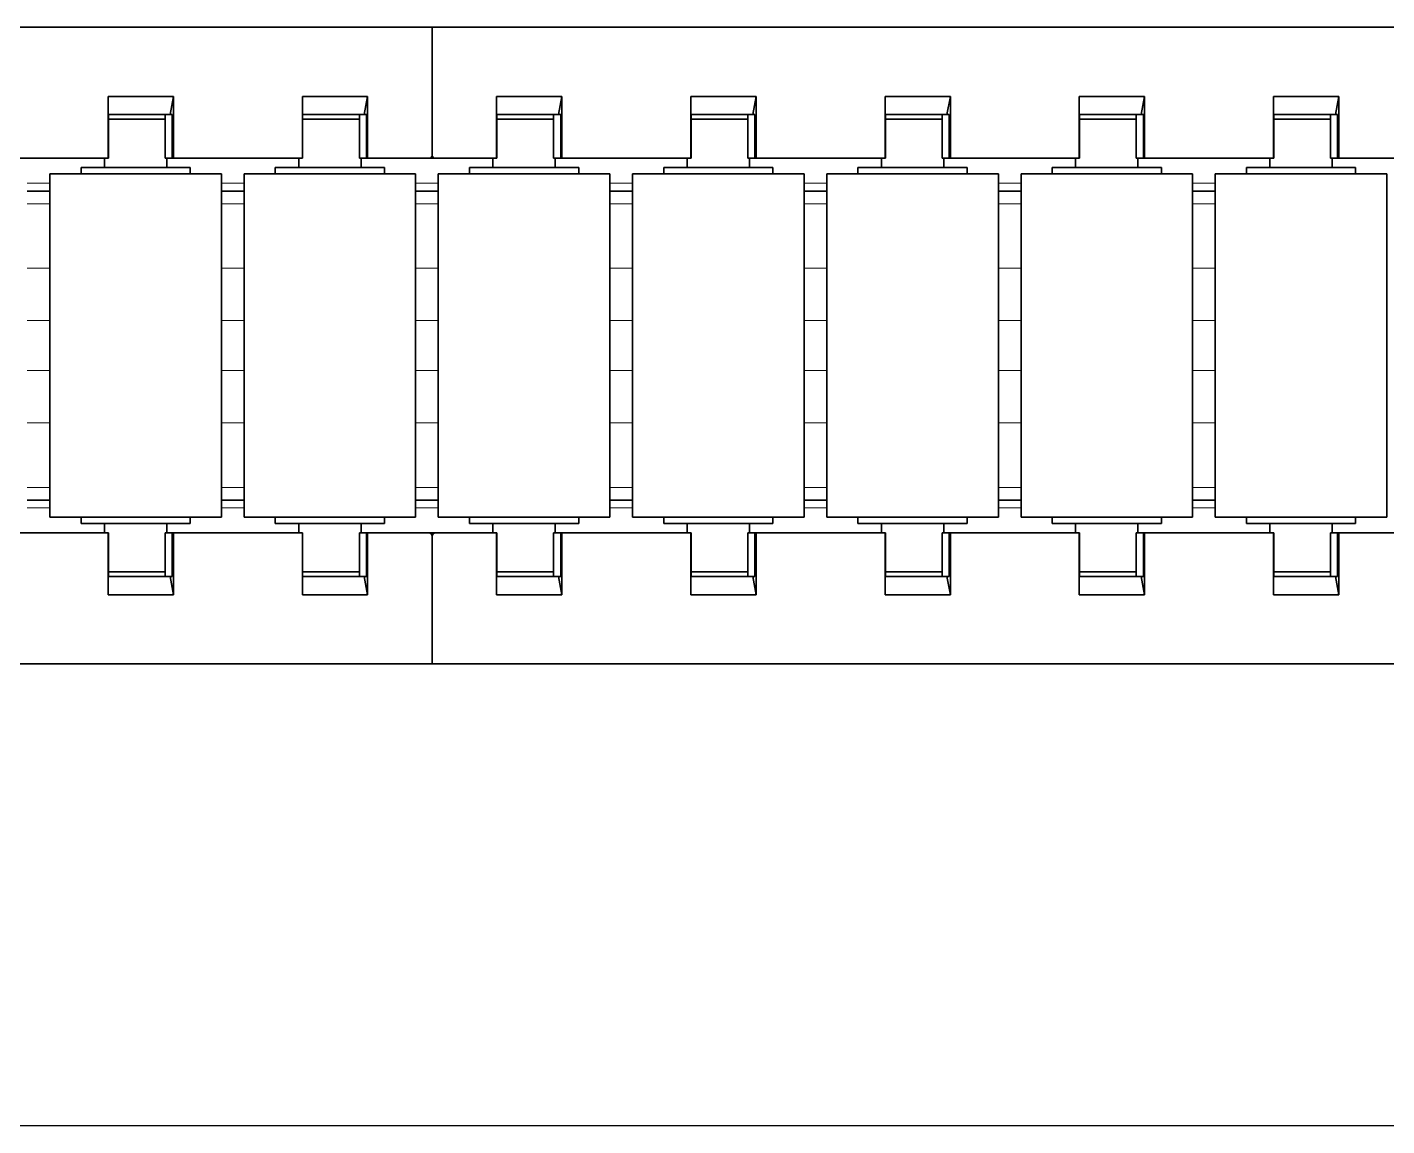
# Model space of a CAD drawing. Header units: inches. Extents: x 185496 to 352137, y 107182 to 179410.
# Drawn here: x 237781.6 to 237868.8, y 167464.8 to 167535.2 of the extents above; entities that cross this region are included whole.
import ezdxf

# ---------------------------------------------------------------- set-up
doc = ezdxf.new("R2010")
doc.units = ezdxf.units.IN
doc.header["$MEASUREMENT"] = 0

# ---------------------------------------------------------------- blocks, each defined once
blk = doc.blocks.new('liaojia')
at = {"color": 7, "lineweight": 35, "ltscale": 0.249049}
for p, q in [((799565.874, -279944.323), (799565.874, -280043.943)), ((799606.674, -280043.943), (799606.674, -279944.323)), ((799565.874, -280043.943), (799565.874, -280143.562)), ((799606.674, -280143.562), (799606.674, -280043.943))]:
    blk.add_line(p, q, dxfattribs=at)
at = {"color": 7, "lineweight": 35, "ltscale": 0.020671}
for p, q in [((799574.274, -279977.546), (799574.274, -279985.815)), ((799598.274, -279985.815), (799598.274, -279977.546)), ((799574.274, -279989.999), (799574.274, -279998.267)), ((799598.274, -279998.267), (799598.274, -279989.999)), ((799574.274, -280002.451), (799574.274, -280010.719)), ((799598.274, -280010.719), (799598.274, -280002.451)), ((799574.274, -280014.904), (799574.274, -280023.172)), ((799598.274, -280023.172), (799598.274, -280014.904)), ((799574.274, -280027.356), (799574.274, -280035.624)), ((799598.274, -280035.624), (799598.274, -280027.356)), ((799574.274, -280052.261), (799574.274, -280060.529)), ((799598.274, -280060.529), (799598.274, -280052.261)), ((799574.274, -280064.713), (799574.274, -280072.982)), ((799598.274, -280072.982), (799598.274, -280064.713))]:
    blk.add_line(p, q, dxfattribs=at)
at = {"color": 7, "lineweight": 35, "ltscale": 0.012551}
for p, q in [((799575.274, -279987.758), (799575.274, -279982.738)), ((799597.274, -279982.738), (799597.274, -279987.758)), ((799575.274, -280025.116), (799575.274, -280020.095)), ((799597.274, -280020.095), (799597.274, -280025.116)), ((799575.274, -280050.021), (799575.274, -280045)), ((799597.274, -280045), (799597.274, -280050.021))]:
    blk.add_line(p, q, dxfattribs=at)
at = {"color": 7, "lineweight": 35, "ltscale": 0.055}
for p, q in [((799575.274, -279982.738), (799597.274, -279982.738)), ((799575.274, -279993.738), (799597.274, -279993.738)), ((799575.274, -279995.19), (799597.274, -279995.19)), ((799575.274, -280006.19), (799597.274, -280006.19)), ((799575.274, -280007.643), (799597.274, -280007.643)), ((799575.274, -280018.643), (799597.274, -280018.643)), ((799575.274, -280020.095), (799597.274, -280020.095)), ((799575.274, -280031.095), (799597.274, -280031.095)), ((799575.274, -280032.548), (799597.274, -280032.548)), ((799575.274, -280043.548), (799597.274, -280043.548)), ((799575.274, -280045), (799597.274, -280045)), ((799575.274, -280056), (799597.274, -280056)), ((799575.274, -280057.452), (799597.274, -280057.452)), ((799575.274, -280068.452), (799597.274, -280068.452))]:
    blk.add_line(p, q, dxfattribs=at)
at = {"color": 7, "lineweight": 35, "ltscale": 0.007987}
for p, q in [((799574.874, -279987.933), (799574.874, -279984.738)), ((799597.674, -279987.933), (799597.674, -279984.738)), ((799574.874, -280000.385), (799574.874, -279997.19)), ((799597.674, -280000.385), (799597.674, -279997.19)), ((799574.874, -280012.838), (799574.874, -280009.643)), ((799597.674, -280012.838), (799597.674, -280009.643)), ((799574.874, -280025.29), (799574.874, -280022.095)), ((799597.674, -280025.29), (799597.674, -280022.095)), ((799574.874, -280037.743), (799574.874, -280034.548)), ((799597.674, -280037.743), (799597.674, -280034.548)), ((799574.874, -280050.195), (799574.874, -280047)), ((799597.674, -280050.195), (799597.674, -280047)), ((799574.874, -280062.647), (799574.874, -280059.452)), ((799597.674, -280062.647), (799597.674, -280059.452))]:
    blk.add_line(p, q, dxfattribs=at)
at = {"color": 7, "lineweight": 35, "ltscale": 0.000999832}
for p, q in [((799574.874, -279984.738), (799575.274, -279984.738)), ((799574.874, -279991.738), (799575.274, -279991.738)), ((799574.874, -279997.19), (799575.274, -279997.19)), ((799574.874, -280004.19), (799575.274, -280004.19)), ((799574.874, -280009.643), (799575.274, -280009.643)), ((799574.874, -280016.643), (799575.274, -280016.643)), ((799574.874, -280022.095), (799575.274, -280022.095)), ((799574.874, -280029.095), (799575.274, -280029.095)), ((799574.874, -280034.548), (799575.274, -280034.548)), ((799574.874, -280041.548), (799575.274, -280041.548)), ((799574.874, -280047), (799575.274, -280047)), ((799574.874, -280054), (799575.274, -280054)), ((799574.874, -280059.452), (799575.274, -280059.452)), ((799574.874, -280066.452), (799575.274, -280066.452))]:
    blk.add_line(p, q, dxfattribs=at)
at = {"color": 7, "lineweight": 35, "ltscale": 0.001}
for p, q in [((799597.274, -279984.738), (799597.674, -279984.738)), ((799597.274, -279991.738), (799597.674, -279991.738)), ((799597.274, -279997.19), (799597.674, -279997.19)), ((799597.274, -280004.19), (799597.674, -280004.19)), ((799597.274, -280009.643), (799597.674, -280009.643)), ((799597.274, -280016.643), (799597.674, -280016.643)), ((799597.274, -280022.095), (799597.674, -280022.095)), ((799597.274, -280029.095), (799597.674, -280029.095)), ((799597.274, -280034.548), (799597.674, -280034.548)), ((799597.274, -280041.548), (799597.674, -280041.548)), ((799597.274, -280047), (799597.674, -280047)), ((799597.274, -280054), (799597.674, -280054)), ((799597.274, -280059.452), (799597.674, -280059.452)), ((799597.274, -280066.452), (799597.674, -280066.452))]:
    blk.add_line(p, q, dxfattribs=at)
at = {"color": 7, "lineweight": 35, "ltscale": 0.002965}
for p, q in [((799570.309, -279985.815), (799571.474, -279986.033)), ((799601.074, -279986.033), (799602.24, -279985.815)), ((799570.309, -279998.267), (799571.474, -279998.485)), ((799601.074, -279998.485), (799602.24, -279998.267)), ((799570.309, -280010.719), (799571.474, -280010.937)), ((799601.074, -280010.937), (799602.24, -280010.719)), ((799570.309, -280023.172), (799571.474, -280023.39)), ((799601.074, -280023.39), (799602.24, -280023.172)), ((799570.309, -280035.624), (799571.474, -280035.842)), ((799601.074, -280035.842), (799602.24, -280035.624)), ((799570.309, -280048.077), (799571.474, -280048.295)), ((799601.074, -280048.295), (799602.24, -280048.077)), ((799570.309, -280060.529), (799571.474, -280060.747)), ((799601.074, -280060.747), (799602.24, -280060.529))]:
    blk.add_line(p, q, dxfattribs=at)
at = {"color": 7, "lineweight": 35, "ltscale": 0.009914}
for p, q in [((799570.309, -279985.815), (799574.274, -279985.815)), ((799598.274, -279985.815), (799602.24, -279985.815)), ((799574.274, -279989.999), (799570.309, -279989.999)), ((799602.24, -279989.999), (799598.274, -279989.999)), ((799570.309, -279998.267), (799574.274, -279998.267)), ((799598.274, -279998.267), (799602.24, -279998.267)), ((799574.274, -280002.451), (799570.309, -280002.451)), ((799602.24, -280002.451), (799598.274, -280002.451)), ((799570.309, -280010.719), (799574.274, -280010.719)), ((799598.274, -280010.719), (799602.24, -280010.719)), ((799574.274, -280014.904), (799570.309, -280014.904)), ((799602.24, -280014.904), (799598.274, -280014.904)), ((799570.309, -280023.172), (799574.274, -280023.172)), ((799598.274, -280023.172), (799602.24, -280023.172)), ((799574.274, -280027.356), (799570.309, -280027.356)), ((799602.24, -280027.356), (799598.274, -280027.356)), ((799570.309, -280035.624), (799574.274, -280035.624)), ((799598.274, -280035.624), (799602.24, -280035.624)), ((799574.274, -280039.808), (799570.309, -280039.808)), ((799602.24, -280039.808), (799598.274, -280039.808)), ((799570.309, -280048.077), (799574.274, -280048.077)), ((799598.274, -280048.077), (799602.24, -280048.077)), ((799574.274, -280052.261), (799570.309, -280052.261)), ((799602.24, -280052.261), (799598.274, -280052.261)), ((799570.309, -280060.529), (799574.274, -280060.529)), ((799598.274, -280060.529), (799602.24, -280060.529)), ((799574.274, -280064.713), (799570.309, -280064.713)), ((799602.24, -280064.713), (799598.274, -280064.713))]:
    blk.add_line(p, q, dxfattribs=at)
at = {"color": 7, "lineweight": 35, "ltscale": 0.01046}
for p, q in [((799570.309, -279989.999), (799570.309, -279985.815)), ((799602.24, -279985.815), (799602.24, -279989.999)), ((799570.309, -280002.451), (799570.309, -279998.267)), ((799602.24, -279998.267), (799602.24, -280002.451)), ((799570.309, -280014.904), (799570.309, -280010.719)), ((799602.24, -280010.719), (799602.24, -280014.904)), ((799570.309, -280027.356), (799570.309, -280023.172)), ((799602.24, -280023.172), (799602.24, -280027.356)), ((799570.309, -280039.808), (799570.309, -280035.624)), ((799602.24, -280035.624), (799602.24, -280039.808)), ((799570.309, -280052.261), (799570.309, -280048.077)), ((799602.24, -280048.077), (799602.24, -280052.261)), ((799570.309, -280064.713), (799570.309, -280060.529)), ((799602.24, -280060.529), (799602.24, -280064.713))]:
    blk.add_line(p, q, dxfattribs=at)
at = {"color": 7, "lineweight": 35, "ltscale": 0.007}
for p, q in [((799571.474, -279985.89), (799574.274, -279985.89)), ((799571.474, -279986.345), (799574.274, -279986.345)), ((799598.274, -279985.89), (799601.074, -279985.89)), ((799601.074, -279986.345), (799598.274, -279986.345)), ((799571.474, -279989.982), (799574.274, -279989.982)), ((799601.074, -279989.982), (799598.274, -279989.982)), ((799571.474, -279998.342), (799574.274, -279998.342)), ((799571.474, -279998.797), (799574.274, -279998.797)), ((799598.274, -279998.342), (799601.074, -279998.342)), ((799601.074, -279998.797), (799598.274, -279998.797)), ((799571.474, -280002.435), (799574.274, -280002.435)), ((799601.074, -280002.435), (799598.274, -280002.435)), ((799571.474, -280010.795), (799574.274, -280010.795)), ((799598.274, -280010.795), (799601.074, -280010.795)), ((799571.474, -280011.25), (799574.274, -280011.25)), ((799601.074, -280011.25), (799598.274, -280011.25)), ((799571.474, -280014.887), (799574.274, -280014.887)), ((799601.074, -280014.887), (799598.274, -280014.887)), ((799571.474, -280023.247), (799574.274, -280023.247)), ((799598.274, -280023.247), (799601.074, -280023.247)), ((799571.474, -280023.702), (799574.274, -280023.702)), ((799601.074, -280023.702), (799598.274, -280023.702)), ((799571.474, -280027.339), (799574.274, -280027.339)), ((799601.074, -280027.339), (799598.274, -280027.339)), ((799571.474, -280035.7), (799574.274, -280035.7)), ((799571.474, -280036.155), (799574.274, -280036.155)), ((799598.274, -280035.7), (799601.074, -280035.7)), ((799601.074, -280036.155), (799598.274, -280036.155)), ((799571.474, -280039.792), (799574.274, -280039.792)), ((799598.274, -280039.792), (799601.074, -280039.792)), ((799571.474, -280048.152), (799574.274, -280048.152)), ((799598.274, -280048.152), (799601.074, -280048.152)), ((799574.274, -280048.607), (799571.474, -280048.607)), ((799601.074, -280048.607), (799598.274, -280048.607)), ((799571.474, -280052.244), (799574.274, -280052.244)), ((799601.074, -280052.244), (799598.274, -280052.244)), ((799571.474, -280060.604), (799574.274, -280060.604)), ((799598.274, -280060.604), (799601.074, -280060.604)), ((799571.474, -280061.059), (799574.274, -280061.059)), ((799601.074, -280061.059), (799598.274, -280061.059)), ((799571.474, -280064.697), (799574.274, -280064.697)), ((799601.074, -280064.697), (799598.274, -280064.697))]:
    blk.add_line(p, q, dxfattribs=at)
at = {"color": 7, "lineweight": 35, "ltscale": 0.000893784}
for p, q in [((799571.474, -279986.247), (799571.474, -279985.89)), ((799601.074, -279985.89), (799601.074, -279986.247)), ((799571.474, -280048.509), (799571.474, -280048.152)), ((799601.074, -280048.152), (799601.074, -280048.509))]:
    blk.add_line(p, q, dxfattribs=at)
at = {"color": 7, "lineweight": 35, "ltscale": 0.000356865}
for p, q in [((799571.474, -279986.033), (799571.474, -279985.89)), ((799571.474, -279998.485), (799571.474, -279998.342)), ((799571.474, -280010.937), (799571.474, -280010.795)), ((799571.474, -280035.842), (799571.474, -280035.7)), ((799571.474, -280048.295), (799571.474, -280048.152)), ((799571.474, -280060.747), (799571.474, -280060.604))]:
    blk.add_line(p, q, dxfattribs=at)
at = {"color": 7, "lineweight": 35, "ltscale": 0.000536919}
for p, q in [((799571.474, -279986.033), (799571.474, -279986.247)), ((799571.474, -280023.39), (799571.474, -280023.605)), ((799571.474, -280048.509), (799571.474, -280048.295))]:
    blk.add_line(p, q, dxfattribs=at)
at = {"color": 7, "lineweight": 35, "ltscale": 0.009386}
for p, q in [((799571.474, -279986.247), (799571.474, -279990.002)), ((799601.074, -279990.002), (799601.074, -279986.247)), ((799571.474, -279998.7), (799571.474, -280002.454)), ((799601.074, -280002.454), (799601.074, -279998.7)), ((799571.474, -280011.152), (799571.474, -280014.907)), ((799601.074, -280014.907), (799601.074, -280011.152)), ((799571.474, -280023.605), (799571.474, -280027.359)), ((799601.074, -280027.359), (799601.074, -280023.605)), ((799571.474, -280036.057), (799571.474, -280039.811)), ((799601.074, -280039.811), (799601.074, -280036.057)), ((799571.474, -280048.509), (799571.474, -280052.264)), ((799601.074, -280052.264), (799601.074, -280048.509)), ((799571.474, -280060.962), (799571.474, -280064.716)), ((799601.074, -280064.716), (799601.074, -280060.962))]:
    blk.add_line(p, q, dxfattribs=at)
at = {"color": 7, "lineweight": 35, "ltscale": 0.005168}
for p, q in [((799571.774, -279988.412), (799571.774, -279986.345)), ((799571.774, -280000.865), (799571.774, -279998.797)), ((799571.774, -280013.317), (799571.774, -280011.25)), ((799571.774, -280025.769), (799571.774, -280023.702)), ((799571.774, -280038.222), (799571.774, -280036.155)), ((799571.774, -280050.674), (799571.774, -280048.607)), ((799571.774, -280063.127), (799571.774, -280061.059))]:
    blk.add_line(p, q, dxfattribs=at)
at = {"color": 7, "lineweight": 35, "ltscale": 0.004297}
for p, q in [((799571.774, -279988.064), (799571.774, -279986.345)), ((799600.774, -279986.345), (799600.774, -279988.064)), ((799571.774, -280000.516), (799571.774, -279998.797)), ((799600.774, -279998.797), (799600.774, -280000.516)), ((799571.774, -280012.968), (799571.774, -280011.25)), ((799600.774, -280011.25), (799600.774, -280012.968)), ((799571.774, -280025.421), (799571.774, -280023.702)), ((799600.774, -280023.702), (799600.774, -280025.421)), ((799571.774, -280037.873), (799571.774, -280036.155)), ((799600.774, -280036.155), (799600.774, -280037.873)), ((799571.774, -280050.326), (799571.774, -280048.607)), ((799600.774, -280048.607), (799600.774, -280050.326)), ((799571.774, -280062.778), (799571.774, -280061.059)), ((799600.774, -280061.059), (799600.774, -280062.778))]:
    blk.add_line(p, q, dxfattribs=at)
at = {"color": 7, "lineweight": 35, "ltscale": 0.000187874}
for p, q in [((799574.274, -279985.89), (799574.274, -279985.815)), ((799598.274, -279985.89), (799598.274, -279985.815)), ((799574.274, -280010.795), (799574.274, -280010.719)), ((799598.274, -280010.795), (799598.274, -280010.719)), ((799574.274, -280035.7), (799574.274, -280035.624)), ((799598.274, -280035.7), (799598.274, -280035.624)), ((799574.274, -280048.152), (799574.274, -280048.077)), ((799598.274, -280048.152), (799598.274, -280048.077)), ((799574.274, -280060.604), (799574.274, -280060.529)), ((799598.274, -280060.604), (799598.274, -280060.529))]:
    blk.add_line(p, q, dxfattribs=at)
at = {"color": 7, "lineweight": 35, "ltscale": 0.001138}
for p, q in [((799574.274, -279985.89), (799574.274, -279986.345)), ((799598.274, -279986.345), (799598.274, -279985.89)), ((799574.274, -279998.342), (799574.274, -279998.797)), ((799598.274, -279998.797), (799598.274, -279998.342)), ((799574.274, -280010.795), (799574.274, -280011.25)), ((799598.274, -280011.25), (799598.274, -280010.795)), ((799574.274, -280023.247), (799574.274, -280023.702)), ((799598.274, -280023.702), (799598.274, -280023.247)), ((799574.274, -280035.7), (799574.274, -280036.155)), ((799598.274, -280036.155), (799598.274, -280035.7)), ((799574.274, -280048.152), (799574.274, -280048.607)), ((799598.274, -280048.607), (799598.274, -280048.152)), ((799574.274, -280060.604), (799574.274, -280061.059)), ((799598.274, -280061.059), (799598.274, -280060.604))]:
    blk.add_line(p, q, dxfattribs=at)
at = {"color": 7, "lineweight": 35, "ltscale": 0.0015}
for p, q in [((799574.274, -279986.238), (799574.874, -279986.238)), ((799597.674, -279986.238), (799598.274, -279986.238)), ((799574.274, -279990.238), (799574.874, -279990.238)), ((799597.674, -279990.238), (799598.274, -279990.238)), ((799574.274, -279998.69), (799574.874, -279998.69)), ((799597.674, -279998.69), (799598.274, -279998.69)), ((799574.274, -280002.69), (799574.874, -280002.69)), ((799597.674, -280002.69), (799598.274, -280002.69)), ((799574.274, -280011.143), (799574.874, -280011.143)), ((799597.674, -280011.143), (799598.274, -280011.143)), ((799574.274, -280015.143), (799574.874, -280015.143)), ((799597.674, -280015.143), (799598.274, -280015.143)), ((799574.274, -280023.595), (799574.874, -280023.595)), ((799597.674, -280023.595), (799598.274, -280023.595)), ((799574.274, -280027.595), (799574.874, -280027.595)), ((799597.674, -280027.595), (799598.274, -280027.595)), ((799574.274, -280036.048), (799574.874, -280036.048)), ((799597.674, -280036.048), (799598.274, -280036.048)), ((799574.274, -280040.048), (799574.874, -280040.048)), ((799597.674, -280040.048), (799598.274, -280040.048)), ((799574.274, -280048.5), (799574.874, -280048.5)), ((799597.674, -280048.5), (799598.274, -280048.5)), ((799574.274, -280052.5), (799574.874, -280052.5)), ((799597.674, -280052.5), (799598.274, -280052.5)), ((799574.274, -280060.952), (799574.874, -280060.952)), ((799597.674, -280060.952), (799598.274, -280060.952)), ((799574.274, -280064.952), (799574.874, -280064.952)), ((799597.674, -280064.952), (799598.274, -280064.952))]:
    blk.add_line(p, q, dxfattribs=at)
at = {"color": 7, "lineweight": 35, "ltscale": 0.000243759}
for p, q in [((799601.074, -279986.345), (799601.074, -279986.247)), ((799601.074, -280023.702), (799601.074, -280023.605)), ((799601.074, -280048.607), (799601.074, -280048.509))]:
    blk.add_line(p, q, dxfattribs=at)
at = {"color": 7, "lineweight": 13, "ltscale": 0.009093}
for p, q in [((799601.074, -279989.982), (799601.074, -279986.345)), ((799601.074, -280002.435), (799601.074, -279998.797)), ((799601.074, -280014.887), (799601.074, -280011.25)), ((799601.074, -280027.339), (799601.074, -280023.702)), ((799601.074, -280039.792), (799601.074, -280036.155)), ((799601.074, -280052.244), (799601.074, -280048.607)), ((799601.074, -280064.697), (799601.074, -280061.059))]:
    blk.add_line(p, q, dxfattribs=at)
at = {"color": 7, "lineweight": 35, "ltscale": 0.004796}
for p, q in [((799571.774, -279989.982), (799571.774, -279988.064)), ((799600.774, -279988.064), (799600.774, -279989.982)), ((799571.774, -280002.435), (799571.774, -280000.516)), ((799600.774, -280000.516), (799600.774, -280002.435)), ((799571.774, -280014.887), (799571.774, -280012.968)), ((799600.774, -280012.968), (799600.774, -280014.887)), ((799571.774, -280027.339), (799571.774, -280025.421)), ((799600.774, -280025.421), (799600.774, -280027.339)), ((799571.774, -280039.792), (799571.774, -280037.873)), ((799600.774, -280037.873), (799600.774, -280039.792)), ((799571.774, -280052.244), (799571.774, -280050.326)), ((799600.774, -280050.326), (799600.774, -280052.244)), ((799571.774, -280064.697), (799571.774, -280062.778)), ((799600.774, -280062.778), (799600.774, -280064.697))]:
    blk.add_line(p, q, dxfattribs=at)
at = {"color": 7, "lineweight": 35, "ltscale": 0.003925}
for p, q in [((799571.774, -279989.982), (799571.774, -279988.412)), ((799571.774, -280002.435), (799571.774, -280000.865)), ((799571.774, -280014.887), (799571.774, -280013.317)), ((799571.774, -280027.339), (799571.774, -280025.769)), ((799571.774, -280039.792), (799571.774, -280038.222)), ((799571.774, -280052.244), (799571.774, -280050.674)), ((799571.774, -280064.697), (799571.774, -280063.127))]:
    blk.add_line(p, q, dxfattribs=at)
at = {"color": 7, "lineweight": 35, "ltscale": 0.009513}
for p, q in [((799574.874, -279987.933), (799574.874, -279991.738)), ((799597.674, -279991.738), (799597.674, -279987.933)), ((799574.874, -280000.385), (799574.874, -280004.19)), ((799597.674, -280004.19), (799597.674, -280000.385)), ((799574.874, -280012.838), (799574.874, -280016.643)), ((799597.674, -280016.643), (799597.674, -280012.838)), ((799574.874, -280025.29), (799574.874, -280029.095)), ((799597.674, -280029.095), (799597.674, -280025.29)), ((799574.874, -280037.743), (799574.874, -280041.548)), ((799597.674, -280041.548), (799597.674, -280037.743)), ((799574.874, -280050.195), (799574.874, -280054)), ((799597.674, -280054), (799597.674, -280050.195)), ((799574.874, -280062.647), (799574.874, -280066.452)), ((799597.674, -280066.452), (799597.674, -280062.647))]:
    blk.add_line(p, q, dxfattribs=at)
at = {"color": 7, "lineweight": 35, "ltscale": 0.014948}
for p, q in [((799575.274, -279993.738), (799575.274, -279987.758)), ((799597.274, -279987.758), (799597.274, -279993.738)), ((799575.274, -280006.19), (799575.274, -280000.211)), ((799597.274, -280000.211), (799597.274, -280006.19)), ((799575.274, -280018.643), (799575.274, -280012.663)), ((799597.274, -280012.663), (799597.274, -280018.643)), ((799575.274, -280031.095), (799575.274, -280025.116)), ((799597.274, -280025.116), (799597.274, -280031.095)), ((799575.274, -280043.548), (799575.274, -280037.568)), ((799597.274, -280037.568), (799597.274, -280043.548)), ((799575.274, -280056), (799575.274, -280050.021)), ((799597.274, -280050.021), (799597.274, -280056)), ((799575.274, -280068.452), (799575.274, -280062.473)), ((799597.274, -280062.473), (799597.274, -280068.452))]:
    blk.add_line(p, q, dxfattribs=at)
at = {"color": 7, "lineweight": 35, "ltscale": 4.15802e-05}
for p, q in [((799574.274, -279989.982), (799574.274, -279989.999)), ((799598.274, -279989.999), (799598.274, -279989.982)), ((799601.074, -279989.982), (799601.074, -279989.999)), ((799574.274, -280052.244), (799574.274, -280052.261)), ((799598.274, -280052.261), (799598.274, -280052.244)), ((799601.074, -280052.244), (799601.074, -280052.261))]:
    blk.add_line(p, q, dxfattribs=at)
at = {"color": 7, "lineweight": 13, "ltscale": 0.003631}
for p, q in [((799575.874, -279995.19), (799575.874, -279993.738)), ((799577.186, -279995.19), (799577.186, -279993.738)), ((799581.312, -279995.19), (799581.312, -279993.738)), ((799584.671, -279995.19), (799584.671, -279993.738)), ((799587.878, -279995.19), (799587.878, -279993.738)), ((799591.236, -279995.19), (799591.236, -279993.738)), ((799595.362, -279995.19), (799595.362, -279993.738)), ((799596.674, -279995.19), (799596.674, -279993.738)), ((799575.874, -280007.643), (799575.874, -280006.19)), ((799577.186, -280007.643), (799577.186, -280006.19)), ((799581.312, -280007.643), (799581.312, -280006.19)), ((799584.671, -280007.643), (799584.671, -280006.19)), ((799587.878, -280007.643), (799587.878, -280006.19)), ((799591.236, -280007.643), (799591.236, -280006.19)), ((799595.362, -280007.643), (799595.362, -280006.19)), ((799596.674, -280007.643), (799596.674, -280006.19)), ((799575.874, -280020.095), (799575.874, -280018.643)), ((799577.186, -280020.095), (799577.186, -280018.643)), ((799581.312, -280020.095), (799581.312, -280018.643)), ((799584.671, -280020.095), (799584.671, -280018.643)), ((799587.878, -280020.095), (799587.878, -280018.643)), ((799591.236, -280020.095), (799591.236, -280018.643)), ((799595.362, -280020.095), (799595.362, -280018.643)), ((799596.674, -280020.095), (799596.674, -280018.643)), ((799575.874, -280032.548), (799575.874, -280031.095)), ((799577.186, -280032.548), (799577.186, -280031.095)), ((799581.312, -280032.548), (799581.312, -280031.095)), ((799584.671, -280032.548), (799584.671, -280031.095)), ((799587.878, -280032.548), (799587.878, -280031.095)), ((799591.236, -280032.548), (799591.236, -280031.095)), ((799595.362, -280032.548), (799595.362, -280031.095)), ((799596.674, -280032.548), (799596.674, -280031.095)), ((799575.874, -280045), (799575.874, -280043.548)), ((799577.186, -280045), (799577.186, -280043.548)), ((799581.312, -280045), (799581.312, -280043.548)), ((799584.671, -280045), (799584.671, -280043.548)), ((799587.878, -280045), (799587.878, -280043.548)), ((799591.236, -280045), (799591.236, -280043.548)), ((799595.362, -280045), (799595.362, -280043.548)), ((799596.674, -280045), (799596.674, -280043.548)), ((799575.874, -280057.452), (799575.874, -280056)), ((799577.186, -280057.452), (799577.186, -280056)), ((799581.312, -280057.452), (799581.312, -280056)), ((799584.671, -280057.452), (799584.671, -280056)), ((799587.878, -280057.452), (799587.878, -280056)), ((799591.236, -280057.452), (799591.236, -280056)), ((799595.362, -280057.452), (799595.362, -280056)), ((799596.674, -280057.452), (799596.674, -280056)), ((799575.874, -280069.905), (799575.874, -280068.452)), ((799577.186, -280069.905), (799577.186, -280068.452)), ((799581.312, -280069.905), (799581.312, -280068.452)), ((799584.671, -280069.905), (799584.671, -280068.452)), ((799587.878, -280069.905), (799587.878, -280068.452)), ((799591.236, -280069.905), (799591.236, -280068.452)), ((799595.362, -280069.905), (799595.362, -280068.452)), ((799596.674, -280069.905), (799596.674, -280068.452))]:
    blk.add_line(p, q, dxfattribs=at)
at = {"color": 7, "lineweight": 35, "ltscale": 0.003631}
for p, q in [((799576.374, -279995.19), (799576.374, -279993.738)), ((799596.174, -279995.19), (799596.174, -279993.738)), ((799576.374, -280007.643), (799576.374, -280006.19)), ((799596.174, -280007.643), (799596.174, -280006.19)), ((799576.374, -280020.095), (799576.374, -280018.643)), ((799596.174, -280020.095), (799596.174, -280018.643)), ((799576.374, -280032.548), (799576.374, -280031.095)), ((799596.174, -280032.548), (799596.174, -280031.095)), ((799576.374, -280045), (799576.374, -280043.548)), ((799596.174, -280045), (799596.174, -280043.548)), ((799576.374, -280057.452), (799576.374, -280056)), ((799596.174, -280057.452), (799596.174, -280056)), ((799576.374, -280069.905), (799576.374, -280068.452)), ((799596.174, -280069.905), (799596.174, -280068.452))]:
    blk.add_line(p, q, dxfattribs=at)
at = {"color": 7, "lineweight": 35, "ltscale": 0.012552}
for p, q in [((799575.274, -280000.211), (799575.274, -279995.19)), ((799597.274, -279995.19), (799597.274, -280000.211)), ((799575.274, -280012.663), (799575.274, -280007.643)), ((799597.274, -280007.643), (799597.274, -280012.663)), ((799575.274, -280037.568), (799575.274, -280032.548)), ((799597.274, -280032.548), (799597.274, -280037.568)), ((799575.274, -280062.473), (799575.274, -280057.452)), ((799597.274, -280057.452), (799597.274, -280062.473))]:
    blk.add_line(p, q, dxfattribs=at)
at = {"color": 7, "lineweight": 35, "ltscale": 0.000893974}
for p, q in [((799571.474, -279998.7), (799571.474, -279998.342)), ((799601.074, -279998.342), (799601.074, -279998.7)), ((799571.474, -280011.152), (799571.474, -280010.795)), ((799601.074, -280010.795), (799601.074, -280011.152)), ((799571.474, -280023.605), (799571.474, -280023.247)), ((799601.074, -280023.247), (799601.074, -280023.605)), ((799571.474, -280036.057), (799571.474, -280035.7)), ((799601.074, -280035.7), (799601.074, -280036.057)), ((799571.474, -280060.962), (799571.474, -280060.604)), ((799601.074, -280060.604), (799601.074, -280060.962))]:
    blk.add_line(p, q, dxfattribs=at)
at = {"color": 7, "lineweight": 35, "ltscale": 0.000537109}
for p, q in [((799571.474, -279998.485), (799571.474, -279998.7)), ((799571.474, -280010.937), (799571.474, -280011.152)), ((799571.474, -280035.842), (799571.474, -280036.057)), ((799571.474, -280060.747), (799571.474, -280060.962))]:
    blk.add_line(p, q, dxfattribs=at)
at = {"color": 7, "lineweight": 35, "ltscale": 0.000187683}
for p, q in [((799574.274, -279998.342), (799574.274, -279998.267)), ((799598.274, -279998.342), (799598.274, -279998.267)), ((799574.274, -280023.247), (799574.274, -280023.172)), ((799598.274, -280023.247), (799598.274, -280023.172))]:
    blk.add_line(p, q, dxfattribs=at)
at = {"color": 7, "lineweight": 35, "ltscale": 0.000243568}
for p, q in [((799601.074, -279998.797), (799601.074, -279998.7)), ((799601.074, -280011.25), (799601.074, -280011.152)), ((799601.074, -280036.155), (799601.074, -280036.057)), ((799601.074, -280061.059), (799601.074, -280060.962))]:
    blk.add_line(p, q, dxfattribs=at)
at = {"color": 7, "lineweight": 35, "ltscale": 4.13895e-05}
for p, q in [((799574.274, -280002.435), (799574.274, -280002.451)), ((799598.274, -280002.451), (799598.274, -280002.435)), ((799601.074, -280002.435), (799601.074, -280002.451)), ((799574.274, -280014.887), (799574.274, -280014.904)), ((799598.274, -280014.904), (799598.274, -280014.887)), ((799601.074, -280014.887), (799601.074, -280014.904)), ((799574.274, -280027.339), (799574.274, -280027.356)), ((799598.274, -280027.356), (799598.274, -280027.339)), ((799601.074, -280027.339), (799601.074, -280027.356)), ((799574.274, -280039.792), (799574.274, -280039.808)), ((799598.274, -280039.808), (799598.274, -280039.792)), ((799601.074, -280039.808), (799601.074, -280039.792)), ((799574.274, -280064.697), (799574.274, -280064.713)), ((799598.274, -280064.713), (799598.274, -280064.697)), ((799601.074, -280064.697), (799601.074, -280064.713))]:
    blk.add_line(p, q, dxfattribs=at)
at = {"color": 7, "lineweight": 35, "ltscale": 0.000357056}
blk.add_line((799571.474, -280023.39), (799571.474, -280023.247), dxfattribs=at)
at = {"color": 7, "lineweight": 35, "ltscale": 0.009838}
for p, q in [((799574.274, -280039.808), (799574.274, -280043.743)), ((799598.274, -280043.743), (799598.274, -280039.808)), ((799574.274, -280044.142), (799574.274, -280048.077)), ((799598.274, -280048.077), (799598.274, -280044.142))]:
    blk.add_line(p, q, dxfattribs=at)
at = {"color": 7, "lineweight": 35, "ltscale": 0.00032692}
blk.add_line((799565.874, -280043.706), (799565.874, -280043.837), dxfattribs=at)
at = {"color": 7, "lineweight": 35, "ltscale": 0.0205}
for p, q in [((799565.874, -280043.943), (799574.074, -280043.943)), ((799574.074, -280043.943), (799565.874, -280043.943)), ((799598.474, -280043.943), (799606.674, -280043.943)), ((799606.674, -280043.943), (799598.474, -280043.943))]:
    blk.add_line(p, q, dxfattribs=at)
at = {"color": 7, "lineweight": 35, "ltscale": 0.000653648}
blk.add_line((799565.874, -280043.943), (799565.874, -280044.204), dxfattribs=at)
at = {"color": 7, "lineweight": 35, "ltscale": 0.000653458}
for p, q in [((799574.274, -280043.743), (799574.274, -280044.005)), ((799598.274, -280044.005), (799598.274, -280043.743))]:
    blk.add_line(p, q, dxfattribs=at)
at = {"color": 7, "lineweight": 35, "ltscale": 0.000336075}
blk.add_line((799574.274, -280044.006), (799574.274, -280044.14), dxfattribs=at)
at = {"color": 7, "lineweight": 35, "ltscale": 0.001377}
blk.add_line((799598.274, -280044.556), (799598.274, -280044.005), dxfattribs=at)
at = {"color": 7, "lineweight": 35, "ltscale": 0.000747108}
blk.add_line((799598.274, -280044.556), (799598.274, -280044.855), dxfattribs=at)
at = {"color": 7, "lineweight": 35, "ltscale": 0.00082798}
blk.add_line((799598.274, -280045.186), (799598.274, -280044.855), dxfattribs=at)
at = {"color": 7, "lineweight": 35}
for centre, start_param, end_param in [((799574.074, -280043.743), 4.712389, 6.283185), ((799574.074, -280044.142), 6.283185, 7.853982), ((799574.074, -280044.005), 5.932216, 6.283185), ((799598.474, -280043.743), 3.141593, 4.712389), ((799598.474, -280044.142), 1.570796, 3.141593), ((799598.474, -280044.005), 3.141593, 3.492593)]:
    blk.add_ellipse(centre, major_axis=(0.2, 0), ratio=0.996195, start_param=start_param, end_param=end_param, dxfattribs=at)

msp = doc.modelspace()

# ---------------------------------------------------------------- linework, layer by layer
at = {"color": 5, "ltscale": 100}
msp.add_line((237096.812, 167464.839, 276290.764), (305990.685, 167465.878, -1370187.335), dxfattribs=at)

# ---------------------------------------------------------------- block references
at = {"color": 30, "rotation": 270}
msp.add_blockref('liaojia', (517851.537, 967101.114, 276290.764), dxfattribs=at)

doc.saveas('drawing.dxf')
